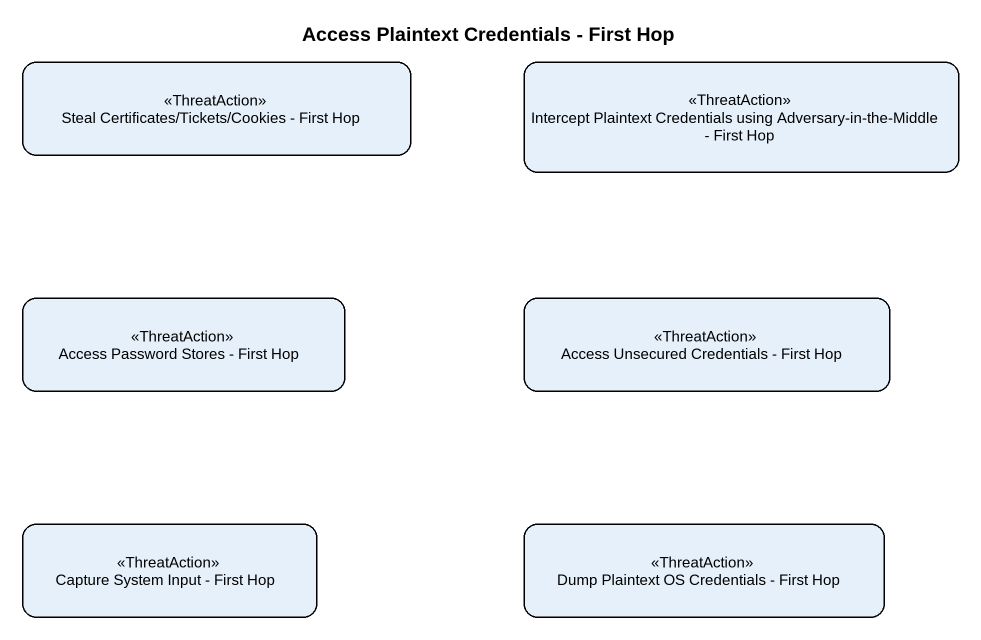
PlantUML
@startuml
title Access Plaintext Credentials - First Hop
hide empty description
state "Steal Certificates/Tickets/Cookies - First Hop" as Steal_Certificates_Tickets <<ThreatAction>>
state "Intercept Plaintext Credentials using Adversary-in-the-Middle - First Hop" as Intercept_Plaintext <<ThreatAction>>
state "Access Password Stores - First Hop" as Access_Password_Stores <<ThreatAction>>
state "Access Unsecured Credentials - First Hop" as Access_Unsecured <<ThreatAction>>
state "Capture System Input - First Hop" as Capture_System_Input_First <<ThreatAction>>
state "Dump Plaintext OS Credentials - First Hop" as Dump_Plaintext_OS <<ThreatAction>>
@enduml
